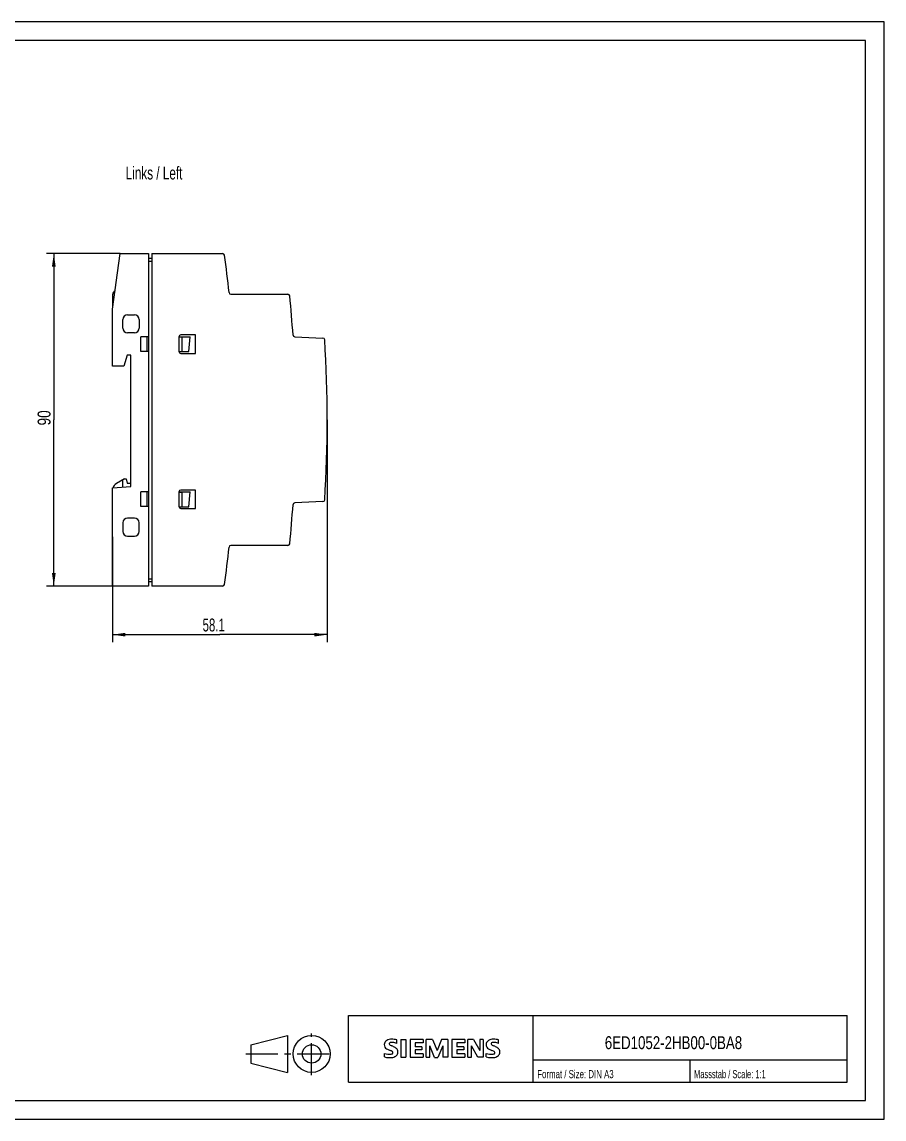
# Model space of a CAD drawing. Extents: x 0 to 420, y 0 to 297.
# Drawn here: x 186.6 to 420, y 0 to 297 of the extents above; entities that cross this region are included whole.
import ezdxf

# ---------------------------------------------------------------- set-up
doc = ezdxf.new("R2010")
doc.units = 0
doc.header["$LTSCALE"] = 23.1
doc.linetypes.add('CENTER', pattern=[0.6, 0.375, -0.075, 0.075, -0.075])
for name, color, linetype in [('11000_LEFT', 7, 'CONTINUOUS'), ('11100_DIM_LEFT', 7, 'CONTINUOUS'), ('11300_LEFT_GERMAN_ENGLISH', 7, 'CONTINUOUS'), ('90000_FRAME', 7, 'CONTINUOUS'), ('91000_TIP', 7, 'CONTINUOUS')]:
    doc.layers.add(name, color=color, linetype=linetype)
doc.styles.get("Standard").update_dxf_attribs({"font": 'txt', "width": 0.8})
doc.dimstyles.new('DIMSTYLE_2', dxfattribs={"dimtxt": 3.5, "dimasz": 3.5, "dimexe": 0.18, "dimexo": 0.0625, "dimgap": 0.09, "dimtad": 1, "dimdec": 1, "dimtxsty": 'STANDARD', "dimcen": 0.09, "dimazin": 3, "dimtp": 0.1, "dimtm": 0.1, "dimtfac": 1, "dimtdec": 1, "dimtofl": 0, "dimtmove": 0, "dimatfit": 3, "dimtolj": 1})

# ---------------------------------------------------------------- blocks, each defined once
blk = doc.blocks.new('*D1')
at = {"layer": '11100_DIM_LEFT', "linetype": 'CONTINUOUS'}
for p, q in [((269.21, 189.28), (269.21, 129.13)), ((211.09, 157.57), (211.09, 129.13)), ((211.09, 131.13), (240.15, 131.13)), ((269.21, 131.13), (240.15, 131.13))]:
    blk.add_line(p, q, dxfattribs=at)
for points in [[(214.59, 131.63), (211.09, 131.13), (214.59, 130.63)], [(265.71, 130.63), (269.21, 131.13), (265.71, 131.63)]]:
    blk.add_solid(points, dxfattribs=at)
at = {"layer": '11100_DIM_LEFT', "linetype": 'CONTINUOUS', "width": 0.660714}
blk.add_text('58.1', height=3.5, dxfattribs=at).set_placement((235.48, 132))
blk = doc.blocks.new('*D2')
at = {"layer": '11100_DIM_LEFT', "linetype": 'CONTINUOUS'}
for p, q in [((213.2, 234.28), (193.19, 234.28)), ((195.19, 234.28), (195.19, 189.28)), ((195.19, 144.28), (195.19, 189.28)), ((211.09, 144.28), (193.19, 144.28))]:
    blk.add_line(p, q, dxfattribs=at)
for points in [[(195.69, 230.78), (195.19, 234.28), (194.69, 230.78)], [(194.69, 147.78), (195.19, 144.28), (195.69, 147.78)]]:
    blk.add_solid(points, dxfattribs=at)
at = {"layer": '11100_DIM_LEFT', "linetype": 'CONTINUOUS', "width": 0.785714}
blk.add_text('90', height=3.5, rotation=90, dxfattribs=at).set_placement((194.31, 187.77))

msp = doc.modelspace()

# ---------------------------------------------------------------- linework, layer by layer
at = {"layer": '11000_LEFT', "color": 7, "linetype": 'CONTINUOUS'}
for p, q in [((211.088, 219.284), (213.196, 234.284)), ((213.196, 234.284), (220.788, 234.284)), ((220.788, 234.284), (220.788, 144.284)), ((220.788, 233.084), (221.688, 233.084)), ((220.788, 232.284), (221.688, 232.284)), ((221.688, 234.284), (221.688, 144.284)), ((221.688, 234.284), (240.91, 234.284)), ((211.138, 219.639), (211.138, 223.284)), ((243.138, 223.284), (258.583, 223.284)), ((211.088, 203.784), (211.088, 219.284)), ((215.163, 217.734), (217.013, 217.734)), ((213.863, 214.134), (213.863, 216.434)), ((218.313, 216.434), (218.313, 214.134)), ((217.013, 212.834), (215.163, 212.834)), ((218.788, 207.784), (218.788, 211.784)), ((220.788, 211.784), (218.788, 211.784)), ((220.399, 211.784), (220.399, 207.784)), ((229.088, 211.784), (229.088, 207.784)), ((229.137, 207.741), (229.138, 211.737)), ((229.138, 211.781), (229.138, 211.737)), ((229.138, 211.781), (232.092, 211.78)), ((229.138, 211.737), (229.938, 211.737)), ((233.588, 212.284), (229.588, 212.284)), ((229.937, 207.741), (229.938, 211.737)), ((229.938, 211.737), (232.092, 211.78)), ((231.715, 207.776), (232.092, 211.78)), ((233.588, 207.284), (233.588, 212.284)), ((260.436, 211.764), (268.063, 211.431)), ((215.01, 206.784), (214.149, 203.784)), ((216.091, 206.784), (215.01, 206.784)), ((216.091, 171.284), (216.091, 206.784)), ((220.788, 207.784), (218.788, 207.784)), ((229.137, 207.741), (229.937, 207.741)), ((229.588, 207.284), (233.588, 207.284)), ((229.937, 207.741), (231.715, 207.776)), ((214.149, 203.784), (211.088, 203.784)), ((214.296, 173.284), (212.138, 172.038)), ((213.841, 171.087), (213.841, 173.021)), ((214.296, 173.284), (214.796, 173.284)), ((214.796, 173.284), (215.091, 172.184)), ((211.088, 170.846), (216.091, 171.284)), ((211.088, 144.284), (211.088, 170.846)), ((215.091, 172.184), (216.091, 172.184)), ((218.788, 165.784), (218.788, 169.784)), ((220.788, 169.784), (218.788, 169.784)), ((220.399, 169.784), (220.399, 165.784)), ((229.088, 169.784), (229.088, 165.784)), ((229.137, 165.741), (229.138, 169.737)), ((229.138, 169.781), (229.138, 169.737)), ((229.138, 169.781), (232.092, 169.78)), ((229.138, 169.737), (229.938, 169.737)), ((233.588, 170.284), (229.588, 170.284)), ((229.937, 165.741), (229.938, 169.737)), ((229.938, 169.737), (232.092, 169.78)), ((231.715, 165.776), (232.092, 169.78)), ((233.588, 165.284), (233.588, 170.284)), ((268.063, 167.136), (260.436, 166.803)), ((220.788, 165.784), (218.788, 165.784)), ((229.137, 165.741), (229.937, 165.741)), ((229.588, 165.284), (233.588, 165.284)), ((229.937, 165.741), (231.715, 165.776)), ((213.863, 161.399), (213.863, 159.099)), ((217.013, 162.699), (215.163, 162.699)), ((218.313, 159.099), (218.313, 161.399)), ((215.163, 157.799), (217.013, 157.799)), ((258.583, 155.284), (243.138, 155.284)), ((220.788, 146.284), (221.688, 146.284)), ((220.788, 144.284), (211.088, 144.284)), ((220.788, 145.484), (221.688, 145.484)), ((240.91, 144.284), (221.688, 144.284))]:
    msp.add_line(p, q, dxfattribs=at)
for centre, radius, start, end in [((240.91, 233.784), 0.5, 7.85767, 90), ((-81.534, 189.284), 326, 6.06555, 7.85767), ((212.138, 223.284), 1, 110.88846, 180), ((243.138, 223.784), 0.5, 186.06555, 270), ((258.583, 222.784), 0.5, 5.62545, 90), ((-81.521, 189.284), 342.25, 3.84433, 5.62545), ((215.163, 216.434), 1.3, 90, 180), ((217.013, 216.434), 1.3, 0, 90), ((215.163, 214.134), 1.3, 180, 270), ((217.013, 214.134), 1.3, 270, 360), ((229.588, 211.784), 0.5, 90, 180), ((260.457, 212.264), 0.5, 183.84433, 267.5), ((268.041, 210.932), 0.5, 3.54354, 87.5), ((-81.539, 189.284), 350.75, 356.45646, 3.54354), ((229.588, 207.784), 0.5, 180, 270), ((213.138, 170.306), 2, 120, 163.98843), ((229.588, 169.784), 0.5, 90, 180), ((-81.521, 189.284), 342.25, 354.37456, 356.15567), ((260.457, 166.304), 0.5, 92.5, 176.15567), ((268.041, 167.636), 0.5, 272.5, 356.45646), ((229.588, 165.784), 0.5, 180, 270), ((215.163, 161.399), 1.3, 90, 180), ((217.013, 161.399), 1.3, 0, 90), ((215.163, 159.099), 1.3, 180, 270), ((217.013, 159.099), 1.3, 270, 360), ((-81.534, 189.284), 326, 352.14233, 353.93445), ((243.138, 154.784), 0.5, 90, 173.93445), ((258.583, 155.784), 0.5, 270, 354.37456), ((240.91, 144.784), 0.5, 270, 352.14233)]:
    msp.add_arc(centre, radius, start, end, dxfattribs=at)
at = {"layer": '90000_FRAME', "color": 7, "linetype": 'CONTINUOUS'}
for p, q in [((420, 297), (0, 297)), ((420, 0), (420, 297)), ((415, 292), (5, 292)), ((415, 5), (415, 292)), ((275, 28), (410, 28)), ((275, 10), (275, 28)), ((325, 10), (325, 28)), ((410, 10), (410, 28)), ((284.895, 20.916), (285.169, 21.19)), ((288.03, 20.499), (288.03, 21.449)), ((289.124, 21.497), (290.55, 21.497)), ((289.124, 21.497), (289.124, 16.744)), ((290.55, 21.497), (290.55, 16.744)), ((295.16, 21.497), (291.643, 21.497)), ((291.643, 21.497), (291.643, 16.744)), ((295.16, 21.497), (295.16, 20.618)), ((297.727, 21.497), (296.016, 21.497)), ((296.016, 16.744), (296.016, 21.497)), ((297.727, 21.497), (298.963, 18.597)), ((300.151, 21.497), (298.963, 18.597)), ((301.862, 21.497), (300.151, 21.497)), ((301.862, 21.497), (301.862, 16.744)), ((306.473, 21.497), (302.956, 21.497)), ((302.956, 21.497), (302.956, 16.744)), ((306.473, 21.497), (306.473, 20.618)), ((308.85, 21.497), (307.305, 21.497)), ((307.305, 16.744), (307.305, 21.497)), ((308.85, 21.497), (310.537, 18.55)), ((311.488, 21.497), (310.537, 21.497)), ((310.537, 21.497), (310.537, 18.55)), ((311.488, 21.497), (311.488, 16.744)), ((315.623, 20.499), (315.623, 21.449)), ((295.16, 20.618), (293.021, 20.618)), ((293.021, 20.618), (293.021, 19.548)), ((294.875, 19.548), (293.021, 19.548)), ((294.875, 18.764), (293.021, 18.764)), ((293.021, 18.764), (293.021, 17.647)), ((294.875, 19.548), (294.875, 18.764)), ((298.297, 16.696), (296.966, 19.786)), ((296.966, 16.744), (296.966, 19.786)), ((300.484, 19.833), (299.153, 16.696)), ((300.484, 19.833), (300.484, 16.744)), ((306.473, 20.618), (304.334, 20.618)), ((304.334, 20.618), (304.334, 19.548)), ((306.188, 19.548), (304.334, 19.548)), ((306.188, 18.764), (304.334, 18.764)), ((304.334, 18.764), (304.334, 17.647)), ((306.188, 19.548), (306.188, 18.764)), ((309.967, 16.744), (308.255, 19.786)), ((308.255, 16.744), (308.255, 19.786)), ((284.703, 16.839), (284.703, 17.789)), ((289.124, 16.744), (290.55, 16.744)), ((291.643, 16.744), (295.208, 16.744)), ((295.208, 17.647), (293.021, 17.647)), ((295.208, 17.647), (295.208, 16.744)), ((296.016, 16.744), (296.966, 16.744)), ((298.297, 16.696), (299.153, 16.696)), ((301.862, 16.744), (300.484, 16.744)), ((302.956, 16.744), (306.52, 16.744)), ((306.52, 17.647), (304.334, 17.647)), ((306.52, 17.647), (306.52, 16.744)), ((307.305, 16.744), (308.255, 16.744)), ((311.488, 16.744), (309.967, 16.744)), ((312.296, 16.839), (312.296, 17.789)), ((325, 16), (410, 16)), ((367.5, 10), (367.5, 16)), ((275, 10), (410, 10)), ((5, 5), (415, 5)), ((0, 0), (420, 0))]:
    msp.add_line(p, q, dxfattribs=at)
for centre, radius, start, end in [((285.795, 20.25), 1.12, 142.81392, 167.1523), ((286.14, 19.943), 1.581, 121.2141, 141.52548), ((286.52, 19.254), 2.367, 86.2218, 120.42726), ((286.251, 12.558), 9.068, 78.68271, 87.31476), ((313.387, 20.25), 1.12, 142.81392, 167.1523), ((313.733, 19.943), 1.581, 121.2141, 141.52548), ((314.112, 19.254), 2.367, 86.2218, 120.42726), ((313.844, 12.558), 9.068, 78.68271, 87.31476), ((285.963, 20.142), 1.309, 164.19749, 195.80251), ((285.9, 20.102), 1.239, 194.79522, 225.71766), ((286.504, 20.808), 2.166, 227.31193, 242.70403), ((290.359, 28.342), 10.629, 242.86201, 247.1042), ((286.307, 20.368), 0.303, 154.44004, 221.82017), ((286.386, 20.289), 0.41, 102.82878, 149.22596), ((286.717, 20.754), 0.866, 222.77604, 239.03624), ((279.564, 2.549), 17.332, 65.34147, 67.39978), ((287.619, 22.35), 2.699, 240.0482, 251.37797), ((286.803, 18.546), 2.202, 84.04001, 103.34277), ((284.21, 13.424), 6.859, 59.90203, 68.20365), ((286.692, 17.976), 0.34, 305.50322, 72.46529), ((286.463, 16.129), 4.642, 70.26259, 82.95242), ((286.886, 18.062), 1.505, 25.95629, 59.48348), ((286.958, 18.14), 1.406, 335.3868, 24.39151), ((313.555, 20.142), 1.309, 164.19749, 195.80251), ((313.493, 20.102), 1.239, 194.79522, 225.71766), ((314.097, 20.808), 2.166, 227.31193, 242.70403), ((317.952, 28.342), 10.629, 242.86201, 247.1042), ((313.9, 20.368), 0.303, 154.44004, 221.82017), ((313.979, 20.289), 0.41, 102.82878, 149.22596), ((314.31, 20.754), 0.866, 222.77604, 239.03624), ((307.156, 2.549), 17.332, 65.34147, 67.39978), ((315.212, 22.35), 2.699, 240.0482, 251.37797), ((314.396, 18.546), 2.202, 84.04001, 103.34277), ((311.803, 13.424), 6.859, 59.90203, 68.20365), ((314.285, 17.976), 0.34, 305.50322, 72.46529), ((314.055, 16.129), 4.642, 70.26259, 82.95242), ((314.479, 18.062), 1.505, 25.95629, 59.48348), ((314.551, 18.14), 1.406, 335.3868, 24.39151), ((285.948, 20.801), 3.259, 247.53002, 280.75795), ((286.126, 21.378), 4.757, 252.59392, 280.98166), ((286.408, 18.701), 1.112, 277.71, 295.68849), ((286.581, 18.76), 2.101, 282.40584, 311.86444), ((286.954, 18.193), 1.433, 315.89046, 333.52293), ((313.541, 20.801), 3.259, 247.53002, 280.75795), ((313.719, 21.378), 4.757, 252.59392, 280.98166), ((314, 18.701), 1.112, 277.71, 295.68849), ((314.174, 18.76), 2.101, 282.40584, 311.86444), ((314.546, 18.193), 1.433, 315.89046, 333.52293)]:
    msp.add_arc(centre, radius, start, end, dxfattribs=at)
at = {"layer": '91000_TIP', "color": 7, "linetype": 'CONTINUOUS'}
for p, q in [((248.508, 20.129), (258.508, 22.629)), ((258.508, 22.629), (258.508, 12.629)), ((248.508, 20.129), (248.508, 15.129)), ((248.508, 15.129), (258.508, 12.629))]:
    msp.add_line(p, q, dxfattribs=at)
at = {"layer": '91000_TIP', "color": 7, "linetype": 'CENTER'}
for p, q in [((265.008, 11.907), (265.008, 23.191)), ((247.229, 17.629), (270.831, 17.629))]:
    msp.add_line(p, q, dxfattribs=at)
at = {"layer": '91000_TIP', "color": 7, "linetype": 'CONTINUOUS'}
for radius in [5, 2.5]:
    msp.add_circle((265.008, 17.629), radius, dxfattribs=at)

# ---------------------------------------------------------------- texts
at = {"layer": '11300_LEFT_GERMAN_ENGLISH', "color": 7, "linetype": 'CONTINUOUS', "width": 0.678571}
msp.add_text('Links / Left', height=3.5, dxfattribs=at).set_placement((214.654, 254.352))
at = {"layer": '90000_FRAME', "color": 7, "linetype": 'CONTINUOUS'}
for s, height, width, p in [('6ED1052-2HB00-0BA8', 3.5, 0.768519, (344.382, 18.925)), ('Format / Size: DIN A3', 2.2, 0.723356, (326.092, 11.067)), ('Massstab / Scale: 1:1', 2.2, 0.668934, (368.545, 11.067))]:
    msp.add_text(s, height=height, dxfattribs=dict(at, width=width)).set_placement(p)

# ---------------------------------------------------------------- dimensions: what is measured, and where the dimension line sits
at = {"layer": '11100_DIM_LEFT', "linetype": 'CONTINUOUS'}
dim = msp.add_linear_dim(base=(195.188, 144.284), p1=(213.196, 234.284), p2=(211.088, 144.284), angle=270, dimstyle='DIMSTYLE_2', dxfattribs=at)
dim.commit()
dim.dimension.update_dxf_attribs({"geometry": '*D2', "text_midpoint": (192.563, 190.521), "dimtype": 160})
dim = msp.add_linear_dim(base=(269.211, 131.126), p1=(211.088, 157.565), p2=(269.211, 189.284), dimstyle='DIMSTYLE_2', dxfattribs=at)
dim.commit()
dim.dimension.update_dxf_attribs({"geometry": '*D1', "text_midpoint": (240.101, 133.751), "dimtype": 160})

doc.saveas('drawing.dxf')
